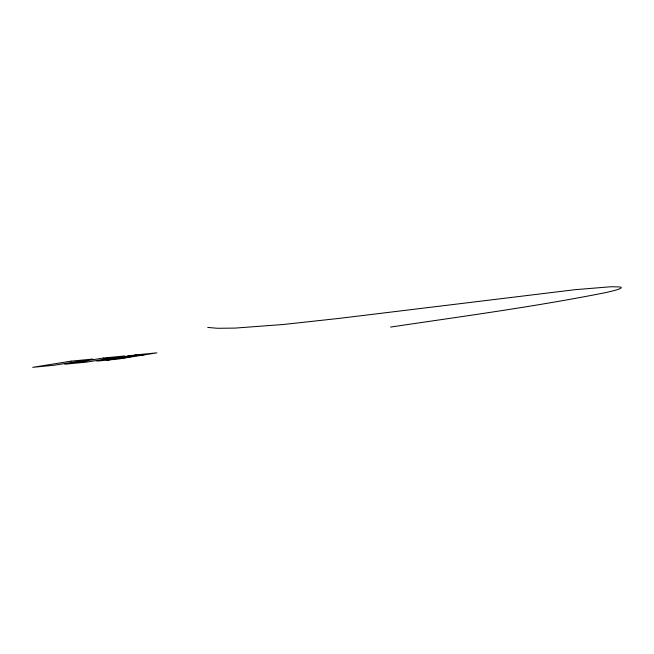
<?xml version="1.0" encoding="UTF-8"?>
<svg xmlns="http://www.w3.org/2000/svg" width="654" height="654" viewBox="0 0 654 654"><rect width="100%" height="100%" fill="white"/><g stroke="black" fill="none" stroke-linecap="round" stroke-linejoin="round"><path stroke-width="0.98" d="M390.52 327.074C462.035 316.422 533.778 306.84 604.729 292.796A285.283 8.96 -7.3 0 0 616.689 289.836A291.03 9.14 -7.3 0 0 620.801 288.242L621.3 287.449L619.886 286.926L610.91 286.746L575.062 289.689L339.491 318.351L283.484 324.482L234.974 328.104L217.324 328.275L207.719 327.425M126.148 357.362L129.051 357.133L119.429 358.376L133.817 356.103L122.723 357.509L125.944 357.264M103.823 358.752L113.191 357.558L103.823 358.752M135.885 355.645L145.253 354.452L135.95 355.621M126.614 356.455L136.523 355.196L126.614 356.455M77.393 362.365L86.81 361.172L77.393 362.365M109.455 359.259L118.873 358.065L109.455 359.259M106.463 360.06L114.965 358.981L106.463 360.06M71.041 361.163L32.7 367.327L54.298 365.234L92.631 359.071L71.041 361.163M103.209 358.049L64.869 364.213L86.467 362.12L124.808 355.956L103.209 358.049M135.272 354.942L96.939 361.106L118.529 359.013L156.87 352.849L135.272 354.942"/></g></svg>
